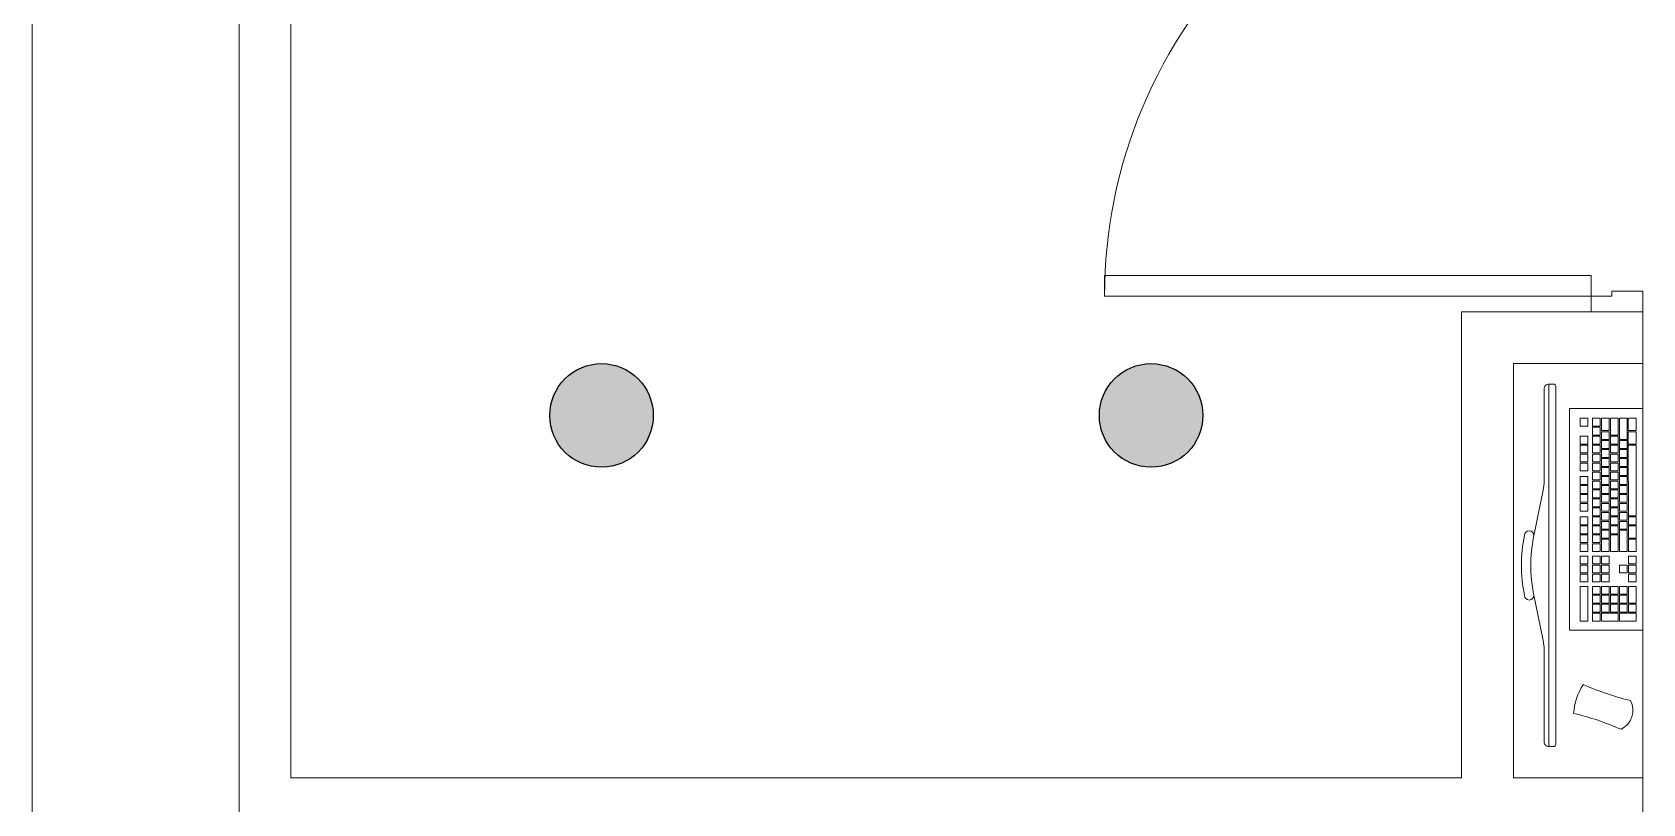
# Model space of a CAD drawing. Header units: metres. Extents: x 11578468 to 47831421, y -58341524 to -14256839.
# Drawn here: x 23844866 to 23847978, y -29085642 to -29084152 of the extents above; entities that cross this region are included whole.
import ezdxf

# ---------------------------------------------------------------- set-up
doc = ezdxf.new("R2010")
doc.units = ezdxf.units.M
doc.header["$LTSCALE"] = 50
doc.header["$MEASUREMENT"] = 0
doc.layers.get('0').update_dxf_attribs({"linetype": 'CONTINUOUS'})
doc.layers.add('ha', color=8, linetype='CONTINUOUS', lineweight=5)
doc.layers.add('wall', color=3, linetype='CONTINUOUS')

msp = doc.modelspace()

# ---------------------------------------------------------------- hatches: boundary and pattern name
at = {"layer": 'wall', "ltscale": 10}
h = msp.add_hatch(color=1, dxfattribs=at)
h.dxf.hatch_style = 1
h.paths.add_polyline_path([(23846065.9, -29084892.3, 1), (23845865.9, -29084892.3, 1)])
h = msp.add_hatch(color=1, dxfattribs=at)
h.dxf.hatch_style = 1
h.paths.add_polyline_path([(23847127.7, -29084892.3, 1), (23846927.7, -29084892.3, 1)])

# ---------------------------------------------------------------- linework, layer by layer
for centre in [(23845965.9, -29084892.3), (23847027.7, -29084892.3)]:
    msp.add_circle(centre, 100)
at = {"layer": 'ha'}
for p, q in [((23844865.9, -29082642.3), (23844865.9, -29088592.3)), ((23845265.9, -29082642.3), (23845265.9, -29085692.3)), ((23845265.9, -29082642.3), (23845265.9, -29088592.3)), ((23845265.9, -29088592.3), (23845265.9, -29082642.3)), ((23845365.9, -29082642.3), (23845365.9, -29085592.3)), ((23847877.7, -29084622.3), (23846937.7, -29084622.3)), ((23846937.7, -29084622.3), (23846937.7, -29084662.3)), ((23847877.7, -29084662.3), (23847877.7, -29084622.3)), ((23846937.7, -29084662.3), (23847877.7, -29084662.3)), ((23847917.7, -29084662.3), (23847877.7, -29084662.3)), ((23847877.7, -29084662.3), (23847877.7, -29084692.3)), ((23847977.7, -29084652.3), (23847917.7, -29084652.3)), ((23847917.7, -29084652.3), (23847917.7, -29084662.3)), ((23847977.7, -29084692.3), (23847977.7, -29084652.3)), ((23847627.7, -29084692.3), (23847977.7, -29084692.3)), ((23847627.7, -29084692.3), (23847627.7, -29085592.3)), ((23847777.7, -29084692.3), (23847977.7, -29084692.3)), ((23847877.7, -29084692.3), (23847977.7, -29084692.3)), ((23847977.7, -29084692.3), (23847977.7, -29084792.3)), ((23847727.7, -29084792.3), (23847727.7, -29085592.3)), ((23847727.7, -29084792.3), (23847977.7, -29084792.3)), ((23847977.7, -29084792.3), (23847727.7, -29084792.3)), ((23847727.7, -29084792.3), (23847727.7, -29085592.3)), ((23847977.7, -29085592.3), (23847977.7, -29084792.3)), ((23847787.2, -29084840.9), (23847787.2, -29085018.8)), ((23847796.2, -29084831.9), (23847796.2, -29085531.9)), ((23847796.2, -29084831.9), (23847796.2, -29084831.9)), ((23847796.2, -29084831.9), (23847805.2, -29084831.9)), ((23847809.7, -29084836.4), (23847809.7, -29085527.4)), ((23847836.1, -29084878.7), (23847977.7, -29084878.7)), ((23847836.1, -29084878.7), (23847836.1, -29085307.3)), ((23847977.7, -29085307.3), (23847977.7, -29084878.7)), ((23847856.7, -29084897.7), (23847856.7, -29084912.9)), ((23847871.8, -29084897.7), (23847856.7, -29084897.7)), ((23847856.7, -29084912.9), (23847871.8, -29084912.9)), ((23847871.8, -29084912.9), (23847871.8, -29084897.7)), ((23847880.5, -29084897.7), (23847880.5, -29084912.9)), ((23847895.6, -29084897.7), (23847880.5, -29084897.7)), ((23847880.5, -29084912.9), (23847895.6, -29084912.9)), ((23847895.6, -29084915.1), (23847880.5, -29084915.1)), ((23847880.5, -29084915.1), (23847880.5, -29084930.2)), ((23847895.6, -29084912.9), (23847895.6, -29084897.7)), ((23847895.6, -29084930.2), (23847895.6, -29084915.1)), ((23847897.8, -29084897.7), (23847897.8, -29084921.6)), ((23847913, -29084897.7), (23847897.8, -29084897.7)), ((23847913, -29084921.6), (23847913, -29084897.7)), ((23847915.1, -29084897.7), (23847915.1, -29084930.2)), ((23847930.3, -29084897.7), (23847915.1, -29084897.7)), ((23847930.3, -29084930.2), (23847930.3, -29084897.7)), ((23847932.4, -29084897.7), (23847932.4, -29084938.9)), ((23847947.6, -29084897.7), (23847932.4, -29084897.7)), ((23847947.6, -29084938.9), (23847947.6, -29084897.7)), ((23847949.7, -29084897.7), (23847949.7, -29084921.6)), ((23847964.9, -29084897.7), (23847949.7, -29084897.7)), ((23847964.9, -29084921.6), (23847964.9, -29084897.7)), ((23847856.7, -29084932.4), (23847856.7, -29084947.5)), ((23847871.8, -29084932.4), (23847856.7, -29084932.4)), ((23847871.8, -29084947.5), (23847871.8, -29084932.4)), ((23847880.5, -29084930.2), (23847895.6, -29084930.2)), ((23847895.6, -29084932.4), (23847880.5, -29084932.4)), ((23847880.5, -29084932.4), (23847880.5, -29084947.5)), ((23847895.6, -29084947.5), (23847895.6, -29084932.4)), ((23847897.8, -29084921.6), (23847913, -29084921.6)), ((23847897.8, -29084923.7), (23847897.8, -29084938.9)), ((23847913, -29084923.7), (23847897.8, -29084923.7)), ((23847897.8, -29084938.9), (23847913, -29084938.9)), ((23847897.8, -29084941), (23847897.8, -29084956.2)), ((23847913, -29084941), (23847897.8, -29084941)), ((23847913, -29084938.9), (23847913, -29084923.7)), ((23847913, -29084956.2), (23847913, -29084941)), ((23847915.1, -29084930.2), (23847930.3, -29084930.2)), ((23847915.1, -29084932.4), (23847915.1, -29084947.5)), ((23847930.3, -29084932.4), (23847915.1, -29084932.4)), ((23847930.3, -29084947.5), (23847930.3, -29084932.4)), ((23847932.4, -29084938.9), (23847947.6, -29084938.9)), ((23847932.4, -29084941), (23847932.4, -29084956.2)), ((23847947.6, -29084941), (23847932.4, -29084941)), ((23847947.6, -29084956.2), (23847947.6, -29084941)), ((23847949.7, -29084921.6), (23847964.9, -29084921.6)), ((23847949.7, -29084923.7), (23847949.7, -29084947.5)), ((23847964.9, -29084923.7), (23847949.7, -29084923.7)), ((23847964.9, -29084947.5), (23847964.9, -29084923.7)), ((23847856.7, -29084947.5), (23847871.8, -29084947.5)), ((23847856.7, -29084949.7), (23847856.7, -29084964.8)), ((23847871.8, -29084949.7), (23847856.7, -29084949.7)), ((23847856.7, -29084964.8), (23847871.8, -29084964.8)), ((23847856.7, -29084967), (23847856.7, -29084982.2)), ((23847871.8, -29084967), (23847856.7, -29084967)), ((23847871.8, -29084964.8), (23847871.8, -29084949.7)), ((23847871.8, -29084982.2), (23847871.8, -29084967)), ((23847880.5, -29084947.5), (23847895.6, -29084947.5)), ((23847880.5, -29084949.7), (23847880.5, -29084964.8)), ((23847895.6, -29084949.7), (23847880.5, -29084949.7)), ((23847880.5, -29084964.8), (23847895.6, -29084964.8)), ((23847895.6, -29084967), (23847880.5, -29084967)), ((23847880.5, -29084967), (23847880.5, -29084982.2)), ((23847895.6, -29084964.8), (23847895.6, -29084949.7)), ((23847895.6, -29084982.2), (23847895.6, -29084967)), ((23847897.8, -29084956.2), (23847913, -29084956.2)), ((23847897.8, -29084958.3), (23847897.8, -29084973.5)), ((23847913, -29084958.3), (23847897.8, -29084958.3)), ((23847897.8, -29084973.5), (23847913, -29084973.5)), ((23847897.8, -29084975.7), (23847897.8, -29084990.8)), ((23847913, -29084975.7), (23847897.8, -29084975.7)), ((23847913, -29084973.5), (23847913, -29084958.3)), ((23847913, -29084990.8), (23847913, -29084975.7)), ((23847915.1, -29084947.5), (23847930.3, -29084947.5)), ((23847915.1, -29084949.7), (23847915.1, -29084964.8)), ((23847930.3, -29084949.7), (23847915.1, -29084949.7)), ((23847915.1, -29084964.8), (23847930.3, -29084964.8)), ((23847930.3, -29084967), (23847915.1, -29084967)), ((23847915.1, -29084967), (23847915.1, -29084982.2)), ((23847930.3, -29084964.8), (23847930.3, -29084949.7)), ((23847930.3, -29084982.2), (23847930.3, -29084967)), ((23847932.4, -29084956.2), (23847947.6, -29084956.2)), ((23847932.4, -29084958.3), (23847932.4, -29084973.5)), ((23847947.6, -29084958.3), (23847932.4, -29084958.3)), ((23847932.4, -29084973.5), (23847947.6, -29084973.5)), ((23847932.4, -29084975.7), (23847932.4, -29084990.8)), ((23847947.6, -29084975.7), (23847932.4, -29084975.7)), ((23847947.6, -29084973.5), (23847947.6, -29084958.3)), ((23847947.6, -29084990.8), (23847947.6, -29084975.7)), ((23847949.7, -29084947.5), (23847964.9, -29084947.5)), ((23847949.7, -29084949.7), (23847949.8, -29085086)), ((23847964.9, -29084949.7), (23847949.7, -29084949.7)), ((23847964.9, -29085086), (23847964.9, -29084949.7)), ((23847856.7, -29084982.2), (23847871.8, -29084982.2)), ((23847856.7, -29084984.3), (23847856.7, -29084999.5)), ((23847871.8, -29084984.3), (23847856.7, -29084984.3)), ((23847856.7, -29084999.5), (23847871.8, -29084999.5)), ((23847871.8, -29084999.5), (23847871.8, -29084984.3)), ((23847880.5, -29084982.2), (23847895.6, -29084982.2)), ((23847895.6, -29084984.3), (23847880.5, -29084984.3)), ((23847880.5, -29084984.3), (23847880.5, -29084999.5)), ((23847880.5, -29084999.5), (23847895.6, -29084999.5)), ((23847880.5, -29085001.6), (23847880.5, -29085016.8)), ((23847895.6, -29085001.6), (23847880.5, -29085001.6)), ((23847895.6, -29084999.5), (23847895.6, -29084984.3)), ((23847895.6, -29085016.8), (23847895.6, -29085001.6)), ((23847897.8, -29084990.8), (23847913, -29084990.8)), ((23847897.8, -29084993), (23847897.8, -29085008.1)), ((23847913, -29084993), (23847897.8, -29084993)), ((23847897.8, -29085008.1), (23847913, -29085008.1)), ((23847913, -29085008.1), (23847913, -29084993)), ((23847915.1, -29084982.2), (23847930.3, -29084982.2)), ((23847930.3, -29084984.3), (23847915.1, -29084984.3)), ((23847915.1, -29084984.3), (23847915.1, -29084999.5)), ((23847915.1, -29084999.5), (23847930.3, -29084999.5)), ((23847915.1, -29085001.6), (23847915.1, -29085016.8)), ((23847930.3, -29085001.6), (23847915.1, -29085001.6)), ((23847930.3, -29084999.5), (23847930.3, -29084984.3)), ((23847930.3, -29085016.8), (23847930.3, -29085001.6)), ((23847932.4, -29084990.8), (23847947.6, -29084990.8)), ((23847932.4, -29084993), (23847932.4, -29085008.1)), ((23847947.6, -29084993), (23847932.4, -29084993)), ((23847932.4, -29085008.1), (23847947.6, -29085008.1)), ((23847947.6, -29085008.1), (23847947.6, -29084993)), ((23847766.8, -29085127.8), (23847785.4, -29085036.8)), ((23847856.7, -29085010.3), (23847856.7, -29085025.4)), ((23847871.8, -29085010.3), (23847856.7, -29085010.3)), ((23847856.7, -29085025.4), (23847871.8, -29085025.4)), ((23847856.7, -29085027.6), (23847856.7, -29085042.8)), ((23847871.8, -29085027.6), (23847856.7, -29085027.6)), ((23847871.8, -29085025.4), (23847871.8, -29085010.3)), ((23847871.8, -29085042.8), (23847871.8, -29085027.6)), ((23847880.5, -29085016.8), (23847895.6, -29085016.8)), ((23847880.5, -29085019), (23847880.5, -29085034.1)), ((23847895.6, -29085019), (23847880.5, -29085019)), ((23847880.5, -29085034.1), (23847895.6, -29085034.1)), ((23847880.5, -29085036.3), (23847880.5, -29085051.4)), ((23847895.6, -29085036.3), (23847880.5, -29085036.3)), ((23847895.6, -29085034.1), (23847895.6, -29085019)), ((23847895.6, -29085051.4), (23847895.6, -29085036.3)), ((23847913, -29085010.3), (23847897.8, -29085010.3)), ((23847897.8, -29085010.3), (23847897.8, -29085025.4)), ((23847897.8, -29085025.4), (23847913, -29085025.4)), ((23847897.8, -29085027.6), (23847897.8, -29085042.8)), ((23847913, -29085027.6), (23847897.8, -29085027.6)), ((23847913, -29085025.4), (23847913, -29085010.3)), ((23847913, -29085042.8), (23847913, -29085027.6)), ((23847915.1, -29085016.8), (23847930.3, -29085016.8)), ((23847915.1, -29085019), (23847915.1, -29085034.1)), ((23847930.3, -29085019), (23847915.1, -29085019)), ((23847915.1, -29085034.1), (23847930.3, -29085034.1)), ((23847915.1, -29085036.3), (23847915.1, -29085051.4)), ((23847930.3, -29085036.3), (23847915.1, -29085036.3)), ((23847930.3, -29085034.1), (23847930.3, -29085019)), ((23847930.3, -29085051.4), (23847930.3, -29085036.3)), ((23847932.4, -29085010.3), (23847932.4, -29085025.4)), ((23847947.6, -29085010.3), (23847932.4, -29085010.3)), ((23847932.4, -29085025.4), (23847947.6, -29085025.4)), ((23847932.4, -29085027.6), (23847932.4, -29085042.8)), ((23847947.6, -29085027.6), (23847932.4, -29085027.6)), ((23847947.6, -29085025.4), (23847947.6, -29085010.3)), ((23847947.6, -29085042.8), (23847947.6, -29085027.6)), ((23847856.7, -29085042.8), (23847871.8, -29085042.8)), ((23847871.8, -29085044.9), (23847856.7, -29085044.9)), ((23847856.7, -29085044.9), (23847856.7, -29085060.1)), ((23847856.7, -29085060.1), (23847871.8, -29085060.1)), ((23847856.7, -29085062.2), (23847856.7, -29085077.4)), ((23847871.8, -29085062.2), (23847856.7, -29085062.2)), ((23847871.8, -29085060.1), (23847871.8, -29085044.9)), ((23847871.8, -29085077.4), (23847871.8, -29085062.2)), ((23847880.5, -29085051.4), (23847895.6, -29085051.4)), ((23847880.5, -29085053.6), (23847880.5, -29085068.7)), ((23847895.6, -29085053.6), (23847880.5, -29085053.6)), ((23847880.5, -29085068.7), (23847895.6, -29085068.7)), ((23847895.6, -29085070.9), (23847880.5, -29085070.9)), ((23847880.5, -29085070.9), (23847880.5, -29085086)), ((23847895.6, -29085068.7), (23847895.6, -29085053.6)), ((23847895.6, -29085086), (23847895.6, -29085070.9)), ((23847897.8, -29085042.8), (23847913, -29085042.8)), ((23847913, -29085044.9), (23847897.8, -29085044.9)), ((23847897.8, -29085044.9), (23847897.8, -29085060.1)), ((23847897.8, -29085060.1), (23847913, -29085060.1)), ((23847897.8, -29085062.2), (23847897.8, -29085077.4)), ((23847913, -29085062.2), (23847897.8, -29085062.2)), ((23847913, -29085060.1), (23847913, -29085044.9)), ((23847913, -29085077.4), (23847913, -29085062.2)), ((23847915.1, -29085051.4), (23847930.3, -29085051.4)), ((23847930.3, -29085053.6), (23847915.1, -29085053.6)), ((23847915.1, -29085053.6), (23847915.1, -29085068.7)), ((23847915.1, -29085068.7), (23847930.3, -29085068.7)), ((23847915.1, -29085070.9), (23847915.1, -29085086)), ((23847930.3, -29085070.9), (23847915.1, -29085070.9)), ((23847930.3, -29085068.7), (23847930.3, -29085053.6)), ((23847930.3, -29085086), (23847930.3, -29085070.9)), ((23847932.4, -29085042.8), (23847947.6, -29085042.8)), ((23847932.4, -29085044.9), (23847932.4, -29085060.1)), ((23847947.6, -29085044.9), (23847932.4, -29085044.9)), ((23847932.4, -29085060.1), (23847947.6, -29085060.1)), ((23847947.6, -29085062.2), (23847932.4, -29085062.2)), ((23847932.4, -29085062.2), (23847932.4, -29085077.4)), ((23847947.6, -29085060.1), (23847947.6, -29085044.9)), ((23847947.6, -29085077.4), (23847947.6, -29085062.2)), ((23847856.7, -29085077.4), (23847871.8, -29085077.4)), ((23847856.7, -29085088.2), (23847856.7, -29085103.4)), ((23847871.8, -29085088.2), (23847856.7, -29085088.2)), ((23847871.8, -29085103.4), (23847871.8, -29085088.2)), ((23847880.5, -29085086), (23847895.6, -29085086)), ((23847895.6, -29085088.2), (23847880.5, -29085088.2)), ((23847880.5, -29085088.2), (23847880.5, -29085103.4)), ((23847895.6, -29085103.4), (23847895.6, -29085088.2)), ((23847897.8, -29085077.4), (23847913, -29085077.4)), ((23847897.8, -29085079.6), (23847897.8, -29085094.7)), ((23847913, -29085079.6), (23847897.8, -29085079.6)), ((23847913, -29085094.7), (23847897.8, -29085094.7)), ((23847897.8, -29085096.9), (23847897.8, -29085112)), ((23847897.8, -29085096.9), (23847913, -29085096.9)), ((23847913, -29085094.7), (23847913, -29085079.6)), ((23847913, -29085112), (23847913, -29085096.9)), ((23847915.1, -29085086), (23847930.3, -29085086)), ((23847930.3, -29085088.2), (23847915.1, -29085088.2)), ((23847915.1, -29085088.2), (23847915.1, -29085103.4)), ((23847930.3, -29085103.4), (23847930.3, -29085088.2)), ((23847932.4, -29085077.4), (23847947.6, -29085077.4)), ((23847932.4, -29085079.6), (23847932.4, -29085094.7)), ((23847947.6, -29085079.6), (23847932.4, -29085079.6)), ((23847947.6, -29085094.7), (23847932.4, -29085094.7)), ((23847932.4, -29085096.9), (23847932.4, -29085112)), ((23847932.4, -29085096.9), (23847947.6, -29085096.9)), ((23847947.6, -29085094.7), (23847947.6, -29085079.6)), ((23847947.6, -29085112), (23847947.6, -29085096.9)), ((23847964.9, -29085086), (23847949.8, -29085086)), ((23847964.9, -29085088.2), (23847949.8, -29085088.2)), ((23847949.8, -29085088.2), (23847949.8, -29085103.4)), ((23847964.9, -29085103.4), (23847964.9, -29085088.2)), ((23847856.7, -29085103.4), (23847871.8, -29085103.4)), ((23847856.7, -29085105.5), (23847856.7, -29085120.7)), ((23847871.8, -29085105.5), (23847856.7, -29085105.5)), ((23847856.7, -29085120.7), (23847871.8, -29085120.7)), ((23847856.7, -29085122.8), (23847856.7, -29085138)), ((23847871.8, -29085122.8), (23847856.7, -29085122.8)), ((23847871.8, -29085120.7), (23847871.8, -29085105.5)), ((23847871.8, -29085138), (23847871.8, -29085122.8)), ((23847880.5, -29085103.4), (23847895.6, -29085103.4)), ((23847895.6, -29085105.5), (23847880.5, -29085105.5)), ((23847880.5, -29085105.5), (23847880.5, -29085120.7)), ((23847880.5, -29085120.7), (23847895.6, -29085120.7)), ((23847895.6, -29085122.8), (23847880.5, -29085122.8)), ((23847880.5, -29085122.8), (23847880.5, -29085138)), ((23847895.6, -29085120.7), (23847895.6, -29085105.5)), ((23847895.6, -29085138), (23847895.6, -29085122.8)), ((23847897.8, -29085112), (23847913, -29085112)), ((23847897.8, -29085114.2), (23847897.8, -29085129.3)), ((23847897.8, -29085114.2), (23847913, -29085114.2)), ((23847897.8, -29085129.3), (23847913, -29085129.3)), ((23847897.8, -29085131.5), (23847897.8, -29085155.3)), ((23847913, -29085131.5), (23847897.8, -29085131.5)), ((23847913, -29085129.3), (23847913, -29085114.2)), ((23847913, -29085155.3), (23847913, -29085131.5)), ((23847915.1, -29085103.4), (23847930.3, -29085103.4)), ((23847915.1, -29085105.5), (23847915.1, -29085120.7)), ((23847930.3, -29085105.5), (23847915.1, -29085105.5)), ((23847915.1, -29085120.7), (23847930.3, -29085120.7)), ((23847915.1, -29085122.8), (23847915.1, -29085155.3)), ((23847930.3, -29085122.8), (23847915.1, -29085122.8)), ((23847930.3, -29085120.7), (23847930.3, -29085105.5)), ((23847930.3, -29085155.3), (23847930.3, -29085122.8)), ((23847932.4, -29085112), (23847947.6, -29085112)), ((23847932.4, -29085114.2), (23847932.4, -29085155.3)), ((23847947.6, -29085114.2), (23847932.4, -29085114.2)), ((23847947.6, -29085155.3), (23847947.6, -29085114.2)), ((23847964.9, -29085103.4), (23847949.8, -29085103.4)), ((23847949.8, -29085105.5), (23847949.8, -29085129.3)), ((23847964.9, -29085105.5), (23847949.8, -29085105.5)), ((23847949.8, -29085129.3), (23847964.9, -29085129.3)), ((23847949.8, -29085131.5), (23847949.8, -29085155.3)), ((23847964.9, -29085131.5), (23847949.8, -29085131.5)), ((23847964.9, -29085129.3), (23847964.9, -29085105.5)), ((23847964.9, -29085155.3), (23847964.9, -29085131.5)), ((23847856.7, -29085138), (23847871.8, -29085138)), ((23847856.7, -29085140.2), (23847856.7, -29085155.3)), ((23847871.8, -29085140.2), (23847856.7, -29085140.2)), ((23847856.7, -29085155.3), (23847871.8, -29085155.3)), ((23847856.7, -29085164), (23847856.7, -29085179.1)), ((23847871.8, -29085164), (23847856.7, -29085164)), ((23847871.8, -29085155.3), (23847871.8, -29085140.2)), ((23847871.8, -29085179.1), (23847871.8, -29085164)), ((23847880.5, -29085138), (23847895.6, -29085138)), ((23847880.5, -29085140.2), (23847880.5, -29085155.3)), ((23847895.6, -29085140.2), (23847880.5, -29085140.2)), ((23847880.5, -29085155.3), (23847895.6, -29085155.3)), ((23847895.6, -29085164), (23847880.5, -29085164)), ((23847880.5, -29085164), (23847880.5, -29085179.1)), ((23847895.6, -29085155.3), (23847895.6, -29085140.2)), ((23847895.6, -29085179.1), (23847895.6, -29085164)), ((23847897.8, -29085155.3), (23847913, -29085155.3)), ((23847897.8, -29085164), (23847897.8, -29085179.1)), ((23847913, -29085164), (23847897.8, -29085164)), ((23847913, -29085179.1), (23847913, -29085164)), ((23847915.1, -29085155.3), (23847930.3, -29085155.3)), ((23847932.4, -29085155.3), (23847947.6, -29085155.3)), ((23847949.8, -29085155.3), (23847964.9, -29085155.3)), ((23847949.8, -29085164), (23847949.8, -29085179.1)), ((23847964.9, -29085164), (23847949.8, -29085164)), ((23847964.9, -29085179.1), (23847964.9, -29085164)), ((23847856.7, -29085179.1), (23847871.8, -29085179.1)), ((23847856.7, -29085181.3), (23847856.7, -29085196.4)), ((23847871.8, -29085181.3), (23847856.7, -29085181.3)), ((23847871.8, -29085196.4), (23847871.8, -29085181.3)), ((23847880.5, -29085179.1), (23847895.6, -29085179.1)), ((23847895.6, -29085181.3), (23847880.5, -29085181.3)), ((23847880.5, -29085181.3), (23847880.5, -29085196.4)), ((23847895.6, -29085196.4), (23847895.6, -29085181.3)), ((23847897.8, -29085179.1), (23847913, -29085179.1)), ((23847897.8, -29085181.3), (23847897.8, -29085196.4)), ((23847913, -29085181.3), (23847897.8, -29085181.3)), ((23847913, -29085196.4), (23847913, -29085181.3)), ((23847932.4, -29085181.3), (23847932.4, -29085196.4)), ((23847947.6, -29085181.3), (23847932.4, -29085181.3)), ((23847947.6, -29085196.4), (23847947.6, -29085181.3)), ((23847949.8, -29085179.1), (23847964.9, -29085179.1)), ((23847964.9, -29085181.3), (23847949.8, -29085181.3)), ((23847949.8, -29085181.3), (23847949.8, -29085196.4)), ((23847964.9, -29085196.4), (23847964.9, -29085181.3)), ((23847856.7, -29085196.4), (23847871.8, -29085196.4)), ((23847856.7, -29085198.6), (23847856.7, -29085213.7)), ((23847871.8, -29085198.6), (23847856.7, -29085198.6)), ((23847856.7, -29085213.7), (23847871.8, -29085213.7)), ((23847856.7, -29085222.4), (23847856.7, -29085289.5)), ((23847871.8, -29085222.4), (23847856.7, -29085222.4)), ((23847871.8, -29085213.7), (23847871.8, -29085198.6)), ((23847871.8, -29085289.5), (23847871.8, -29085222.4)), ((23847880.5, -29085196.4), (23847895.6, -29085196.4)), ((23847880.5, -29085198.6), (23847880.5, -29085213.7)), ((23847895.6, -29085198.6), (23847880.5, -29085198.6)), ((23847880.5, -29085213.7), (23847895.6, -29085213.7)), ((23847895.6, -29085222.4), (23847880.5, -29085222.4)), ((23847880.5, -29085222.4), (23847880.5, -29085237.6)), ((23847895.6, -29085213.7), (23847895.6, -29085198.6)), ((23847895.6, -29085237.6), (23847895.6, -29085222.4)), ((23847897.8, -29085196.4), (23847913, -29085196.4)), ((23847897.8, -29085198.6), (23847897.8, -29085213.7)), ((23847913, -29085198.6), (23847897.8, -29085198.6)), ((23847897.8, -29085213.7), (23847913, -29085213.7)), ((23847897.8, -29085222.4), (23847897.8, -29085237.6)), ((23847913, -29085222.4), (23847897.8, -29085222.4)), ((23847913, -29085213.7), (23847913, -29085198.6)), ((23847913, -29085237.6), (23847913, -29085222.4)), ((23847915.1, -29085222.4), (23847915.1, -29085237.6)), ((23847930.3, -29085222.4), (23847915.1, -29085222.4)), ((23847930.3, -29085237.6), (23847930.3, -29085222.4)), ((23847932.4, -29085196.4), (23847947.6, -29085196.4)), ((23847932.4, -29085222.4), (23847932.4, -29085237.6)), ((23847947.6, -29085222.4), (23847932.4, -29085222.4)), ((23847947.6, -29085237.6), (23847947.6, -29085222.4)), ((23847949.8, -29085196.4), (23847964.9, -29085196.4)), ((23847949.8, -29085198.6), (23847949.8, -29085213.7)), ((23847964.9, -29085198.6), (23847949.8, -29085198.6)), ((23847949.8, -29085213.7), (23847964.9, -29085213.7)), ((23847949.8, -29085222.4), (23847949.8, -29085254.9)), ((23847964.9, -29085222.4), (23847949.8, -29085222.4)), ((23847964.9, -29085213.7), (23847964.9, -29085198.6)), ((23847964.9, -29085254.9), (23847964.9, -29085222.4)), ((23847766.8, -29085236), (23847785.4, -29085327)), ((23847880.5, -29085237.6), (23847895.6, -29085237.6)), ((23847880.5, -29085239.7), (23847880.5, -29085254.9)), ((23847895.6, -29085239.7), (23847880.5, -29085239.7)), ((23847880.5, -29085254.9), (23847895.6, -29085254.9)), ((23847895.6, -29085257), (23847880.5, -29085257)), ((23847880.5, -29085257), (23847880.5, -29085272.2)), ((23847895.6, -29085254.9), (23847895.6, -29085239.7)), ((23847895.6, -29085272.2), (23847895.6, -29085257)), ((23847897.8, -29085237.6), (23847913, -29085237.6)), ((23847897.8, -29085239.7), (23847897.8, -29085254.9)), ((23847913, -29085239.7), (23847897.8, -29085239.7)), ((23847897.8, -29085254.9), (23847913, -29085254.9)), ((23847897.8, -29085257), (23847897.8, -29085272.2)), ((23847913, -29085257), (23847897.8, -29085257)), ((23847913, -29085254.9), (23847913, -29085239.7)), ((23847913, -29085272.2), (23847913, -29085257)), ((23847915.1, -29085237.6), (23847930.3, -29085237.6)), ((23847915.1, -29085239.7), (23847915.1, -29085254.9)), ((23847930.3, -29085239.7), (23847915.1, -29085239.7)), ((23847915.1, -29085254.9), (23847930.3, -29085254.9)), ((23847930.3, -29085257), (23847915.1, -29085257)), ((23847915.1, -29085257), (23847915.1, -29085272.2)), ((23847930.3, -29085254.9), (23847930.3, -29085239.7)), ((23847930.3, -29085272.2), (23847930.3, -29085257)), ((23847932.4, -29085237.6), (23847947.6, -29085237.6)), ((23847932.4, -29085239.7), (23847932.4, -29085254.9)), ((23847947.6, -29085239.7), (23847932.4, -29085239.7)), ((23847932.4, -29085254.9), (23847947.6, -29085254.9)), ((23847947.6, -29085257), (23847932.4, -29085257)), ((23847932.4, -29085257), (23847932.4, -29085272.2)), ((23847947.6, -29085254.9), (23847947.6, -29085239.7)), ((23847947.6, -29085272.2), (23847947.6, -29085257)), ((23847949.8, -29085254.9), (23847964.9, -29085254.9)), ((23847964.9, -29085257), (23847949.8, -29085257)), ((23847949.8, -29085257), (23847949.8, -29085272.2)), ((23847964.9, -29085272.2), (23847964.9, -29085257)), ((23847880.5, -29085272.2), (23847895.6, -29085272.2)), ((23847880.5, -29085274.4), (23847880.5, -29085289.5)), ((23847895.6, -29085274.4), (23847880.5, -29085274.4)), ((23847895.6, -29085289.5), (23847895.6, -29085274.4)), ((23847897.8, -29085272.2), (23847913, -29085272.2)), ((23847930.3, -29085274.4), (23847897.8, -29085274.4)), ((23847897.8, -29085274.4), (23847897.8, -29085289.5)), ((23847915.1, -29085272.2), (23847930.3, -29085272.2)), ((23847930.3, -29085289.5), (23847930.3, -29085274.4)), ((23847932.4, -29085272.2), (23847947.6, -29085272.2)), ((23847932.4, -29085274.4), (23847932.4, -29085289.5)), ((23847964.9, -29085274.4), (23847932.4, -29085274.4)), ((23847949.8, -29085272.2), (23847964.9, -29085272.2)), ((23847964.9, -29085289.5), (23847964.9, -29085274.4)), ((23847836.1, -29085307.3), (23847977.7, -29085307.3)), ((23847856.7, -29085289.5), (23847871.8, -29085289.5)), ((23847880.5, -29085289.5), (23847895.6, -29085289.5)), ((23847897.8, -29085289.5), (23847930.3, -29085289.5)), ((23847932.4, -29085289.5), (23847964.9, -29085289.5)), ((23847787.2, -29085522.9), (23847787.2, -29085345)), ((23847796.2, -29085531.9), (23847796.2, -29085531.9)), ((23847805.2, -29085531.9), (23847796.2, -29085531.9)), ((23845365.9, -29085592.3), (23847627.7, -29085592.3)), ((23847727.7, -29085592.3), (23847977.7, -29085592.3)), ((23847727.7, -29085592.3), (23847977.7, -29085592.3)), ((23847977.7, -29085692.3), (23847977.7, -29085592.3))]:
    msp.add_line(p, q, dxfattribs=at)
for centre, radius, start, end in [((23847877.7, -29084662.3), 940, 90, 180), ((23847796.2, -29084840.9), 9, 90.0015, 180.0015), ((23847805.2, -29084836.4), 4.5, 0.0015, 90.0015), ((23847697.2, -29085018.8), 90, 348.4413, 0.0015), ((23848031.3, -29085181.9), 288, 168.4413, 191.5616), ((23847758.3, -29085124.2), 9.2, 0.0015, 180.0015), ((23848031.3, -29085181.9), 270, 168.4413, 191.5616), ((23847758.3, -29085239.6), 9.2, 180.0015, 0.0015), ((23847697.2, -29085345), 90, 0.0015, 11.5616), ((23847956.9, -29085474.8), 113, 146.4175, 176.4175), ((23848084.3, -29084904.7), 553.8, 246.4175, 256.4175), ((23847917.2, -29085461.4), 41.4, 296.4175, 26.4175), ((23847714.1, -29086006), 553.8, 66.4175, 76.4175), ((23847796.2, -29085522.9), 9, 180.0015, 270.0015), ((23847805.2, -29085527.4), 4.5, 270.0015, 0.0015)]:
    msp.add_arc(centre, radius, start, end, dxfattribs=at)

doc.saveas('drawing.dxf')
